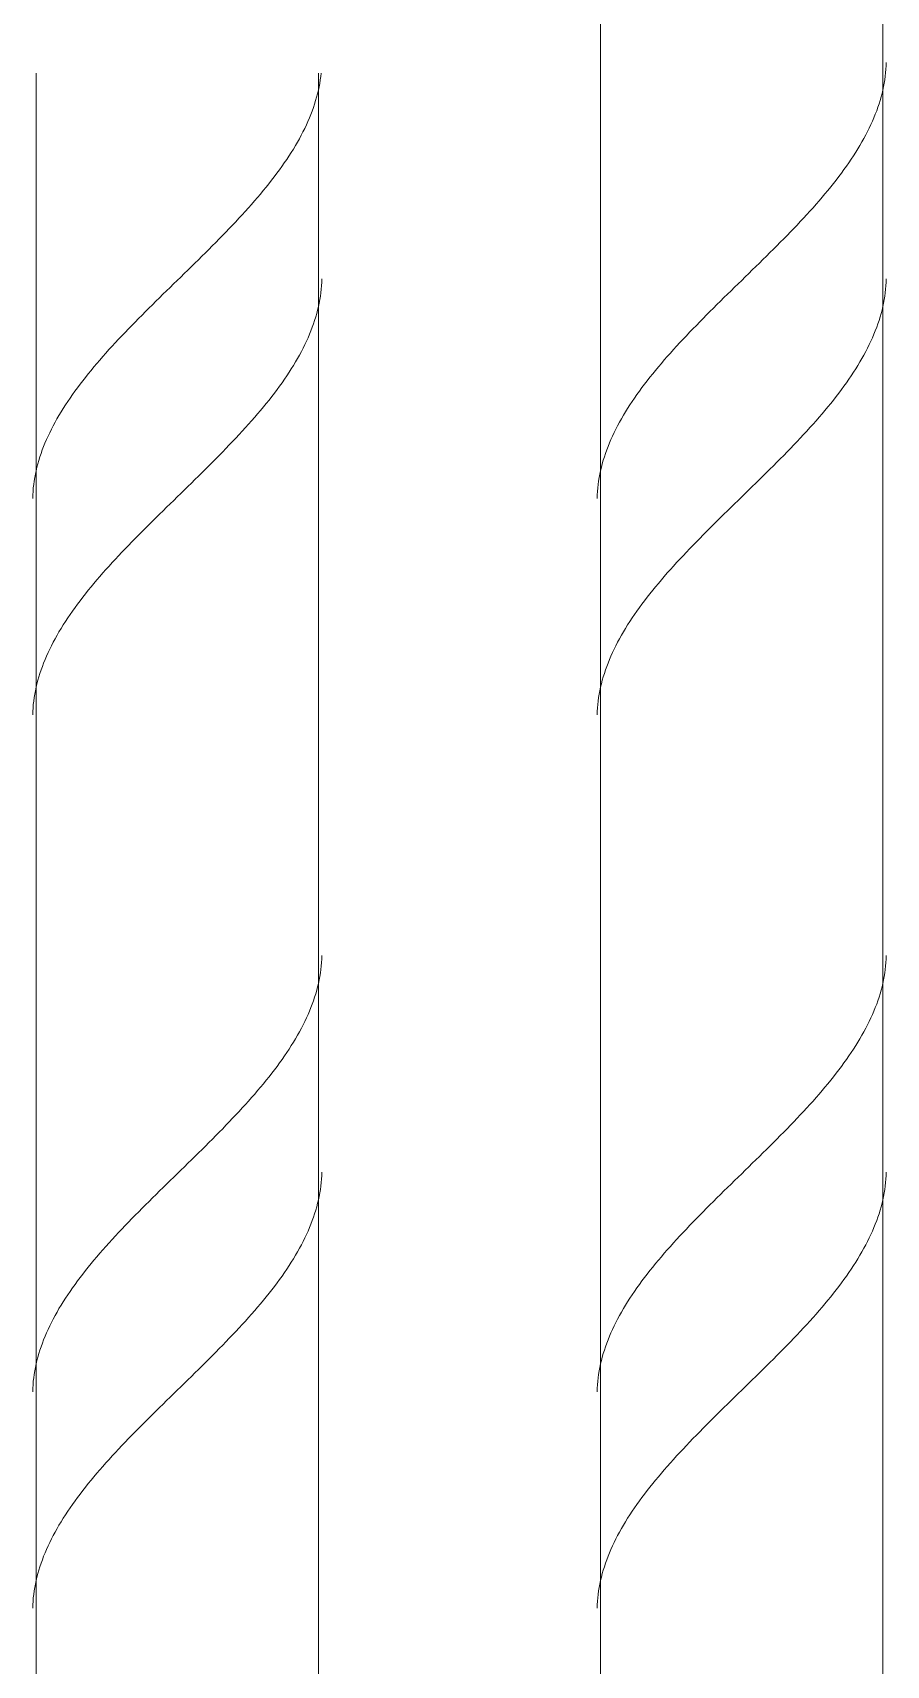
# Model space of a CAD drawing. Header units: inches. Extents: x -15746 to 650, y -81 to 12338.
# Drawn here: x -15746.417 to -15744.905, y -36.242 to -33.347 of the extents above; entities that cross this region are included whole.
import ezdxf

# ---------------------------------------------------------------- set-up
doc = ezdxf.new("R2010")
doc.units = ezdxf.units.IN
doc.header["$MEASUREMENT"] = 0
doc.layers.add('A-WALL', color=113, linetype='Continuous', lineweight=13)
doc.layers.add('A-WALL-PATT', color=111, linetype='Continuous', lineweight=18)

# ---------------------------------------------------------------- blocks, each defined once
blk = doc.blocks.new('FP_238-DETAIL - AT CMU SHELF AT RAMP')
at = {"layer": 'A-WALL', "lineweight": 18}
for p, q in [((16980.8521, -30.9791), (16980.8521, -47.4189)), ((16981.3521, -47.4189), (16981.3521, -30.9791))]:
    blk.add_line(p, q, dxfattribs=at)
at = {"layer": 'A-WALL-PATT', "lineweight": 9}
for p, q in [((16981.3577, -33.4122), (16981.358, -33.4061)), ((16981.358, -33.4061), (16981.3583, -33.4)), ((16981.3546, -33.4368), (16981.3556, -33.4307)), ((16981.3556, -33.4307), (16981.3564, -33.4245)), ((16981.3564, -33.4245), (16981.3571, -33.4184)), ((16981.3571, -33.4184), (16981.3577, -33.4122)), ((16981.3473, -33.4675), (16981.3491, -33.4613)), ((16981.3491, -33.4613), (16981.3507, -33.4552)), ((16981.3507, -33.4552), (16981.3521, -33.4491)), ((16981.3521, -33.4491), (16981.3534, -33.4429)), ((16981.3534, -33.4429), (16981.3546, -33.4368)), ((16981.3364, -33.4981), (16981.3388, -33.492)), ((16981.3388, -33.492), (16981.3412, -33.4859)), ((16981.3412, -33.4859), (16981.3434, -33.4797)), ((16981.3434, -33.4797), (16981.3454, -33.4736)), ((16981.3454, -33.4736), (16981.3473, -33.4675)), ((16981.3219, -33.5288), (16981.3251, -33.5227)), ((16981.3251, -33.5227), (16981.3281, -33.5166)), ((16981.3281, -33.5166), (16981.331, -33.5104)), ((16981.331, -33.5104), (16981.3337, -33.5043)), ((16981.3337, -33.5043), (16981.3364, -33.4981)), ((16981.3079, -33.5534), (16981.3116, -33.5472)), ((16981.3116, -33.5472), (16981.3152, -33.5411)), ((16981.3152, -33.5411), (16981.3186, -33.535)), ((16981.3186, -33.535), (16981.3219, -33.5288)), ((16981.2877, -33.5841), (16981.292, -33.5779)), ((16981.292, -33.5779), (16981.2961, -33.5718)), ((16981.2961, -33.5718), (16981.3002, -33.5656)), ((16981.3002, -33.5656), (16981.3041, -33.5595)), ((16981.3041, -33.5595), (16981.3079, -33.5534)), ((16981.2647, -33.6147), (16981.2695, -33.6086)), ((16981.2695, -33.6086), (16981.2742, -33.6025)), ((16981.2742, -33.6025), (16981.2788, -33.5963)), ((16981.2788, -33.5963), (16981.2833, -33.5902)), ((16981.2833, -33.5902), (16981.2877, -33.5841)), ((16981.2445, -33.6393), (16981.2496, -33.6331)), ((16981.2496, -33.6331), (16981.2547, -33.627)), ((16981.2547, -33.627), (16981.2597, -33.6209)), ((16981.2597, -33.6209), (16981.2647, -33.6147)), ((16981.2173, -33.67), (16981.2229, -33.6638)), ((16981.2229, -33.6638), (16981.2284, -33.6577)), ((16981.2284, -33.6577), (16981.2338, -33.6515)), ((16981.2338, -33.6515), (16981.2392, -33.6454)), ((16981.2392, -33.6454), (16981.2445, -33.6393)), ((16981.1884, -33.7006), (16981.1943, -33.6945)), ((16981.1943, -33.6945), (16981.2001, -33.6884)), ((16981.2001, -33.6884), (16981.2059, -33.6822)), ((16981.2059, -33.6822), (16981.2116, -33.6761)), ((16981.2116, -33.6761), (16981.2173, -33.67)), ((16981.1582, -33.7313), (16981.1643, -33.7252)), ((16981.1643, -33.7252), (16981.1704, -33.719)), ((16981.1704, -33.719), (16981.1765, -33.7129)), ((16981.1765, -33.7129), (16981.1825, -33.7068)), ((16981.1825, -33.7068), (16981.1884, -33.7006)), ((16981.1334, -33.7559), (16981.1397, -33.7497)), ((16981.1397, -33.7497), (16981.1459, -33.7436)), ((16981.1459, -33.7436), (16981.1521, -33.7374)), ((16981.1521, -33.7374), (16981.1582, -33.7313)), ((16981.1021, -33.7865), (16981.1084, -33.7804)), ((16981.1084, -33.7804), (16981.1146, -33.7743)), ((16981.1146, -33.7743), (16981.1209, -33.7681)), ((16981.1209, -33.7681), (16981.1272, -33.762)), ((16981.1272, -33.762), (16981.1334, -33.7559)), ((16981.0707, -33.8172), (16981.077, -33.8111)), ((16981.077, -33.8111), (16981.0832, -33.8049)), ((16981.0832, -33.8049), (16981.0895, -33.7988)), ((16981.0895, -33.7988), (16981.0958, -33.7927)), ((16981.0958, -33.7927), (16981.1021, -33.7865)), ((16981.3556, -33.8146), (16981.3564, -33.8084)), ((16981.3564, -33.8084), (16981.3571, -33.8023)), ((16981.3571, -33.8023), (16981.3577, -33.7962)), ((16981.3577, -33.7962), (16981.358, -33.79)), ((16981.358, -33.79), (16981.3583, -33.7839)), ((16981.0459, -33.8418), (16981.0521, -33.8356)), ((16981.0521, -33.8356), (16981.0583, -33.8295)), ((16981.0583, -33.8295), (16981.0645, -33.8234)), ((16981.0645, -33.8234), (16981.0707, -33.8172)), ((16981.3491, -33.8453), (16981.3507, -33.8391)), ((16981.3507, -33.8391), (16981.3521, -33.833)), ((16981.3521, -33.833), (16981.3534, -33.8268)), ((16981.3534, -33.8268), (16981.3546, -33.8207)), ((16981.3546, -33.8207), (16981.3556, -33.8146)), ((16981.0157, -33.8724), (16981.0217, -33.8663)), ((16981.0217, -33.8663), (16981.0277, -33.8602)), ((16981.0277, -33.8602), (16981.0337, -33.854)), ((16981.0337, -33.854), (16981.0398, -33.8479)), ((16981.0398, -33.8479), (16981.0459, -33.8418)), ((16981.3388, -33.8759), (16981.3412, -33.8698)), ((16981.3412, -33.8698), (16981.3434, -33.8637)), ((16981.3434, -33.8637), (16981.3454, -33.8575)), ((16981.3454, -33.8575), (16981.3473, -33.8514)), ((16981.3473, -33.8514), (16981.3491, -33.8453)), ((16980.9868, -33.9031), (16980.9925, -33.897)), ((16980.9925, -33.897), (16980.9982, -33.8908)), ((16980.9982, -33.8908), (16981.004, -33.8847)), ((16981.004, -33.8847), (16981.0098, -33.8786)), ((16981.0098, -33.8786), (16981.0157, -33.8724)), ((16981.3281, -33.9005), (16981.331, -33.8943)), ((16981.331, -33.8943), (16981.3337, -33.8882)), ((16981.3337, -33.8882), (16981.3364, -33.8821)), ((16981.3364, -33.8821), (16981.3388, -33.8759)), ((16980.9597, -33.9338), (16980.965, -33.9277)), ((16980.965, -33.9277), (16980.9703, -33.9215)), ((16980.9703, -33.9215), (16980.9757, -33.9154)), ((16980.9757, -33.9154), (16980.9813, -33.9093)), ((16980.9813, -33.9093), (16980.9868, -33.9031)), ((16981.3116, -33.9312), (16981.3152, -33.925)), ((16981.3152, -33.925), (16981.3186, -33.9189)), ((16981.3186, -33.9189), (16981.3219, -33.9127)), ((16981.3219, -33.9127), (16981.3251, -33.9066)), ((16981.3251, -33.9066), (16981.3281, -33.9005)), ((16980.9395, -33.9583), (16980.9444, -33.9522)), ((16980.9444, -33.9522), (16980.9494, -33.9461)), ((16980.9494, -33.9461), (16980.9545, -33.9399)), ((16980.9545, -33.9399), (16980.9597, -33.9338)), ((16981.292, -33.9618), (16981.2961, -33.9557)), ((16981.2961, -33.9557), (16981.3002, -33.9496)), ((16981.3002, -33.9496), (16981.3041, -33.9434)), ((16981.3041, -33.9434), (16981.3079, -33.9373)), ((16981.3079, -33.9373), (16981.3116, -33.9312)), ((16980.9165, -33.989), (16980.9209, -33.9829)), ((16980.9209, -33.9829), (16980.9254, -33.9768)), ((16980.9254, -33.9768), (16980.93, -33.9706)), ((16980.93, -33.9706), (16980.9347, -33.9645)), ((16980.9347, -33.9645), (16980.9395, -33.9583)), ((16981.2742, -33.9864), (16981.2788, -33.9802)), ((16981.2788, -33.9802), (16981.2833, -33.9741)), ((16981.2833, -33.9741), (16981.2877, -33.968)), ((16981.2877, -33.968), (16981.292, -33.9618)), ((16980.8962, -34.0197), (16980.9, -34.0136)), ((16980.9, -34.0136), (16980.904, -34.0074)), ((16980.904, -34.0074), (16980.908, -34.0013)), ((16980.908, -34.0013), (16980.9122, -33.9952)), ((16980.9122, -33.9952), (16980.9165, -33.989)), ((16981.2496, -34.0171), (16981.2547, -34.0109)), ((16981.2547, -34.0109), (16981.2597, -34.0048)), ((16981.2597, -34.0048), (16981.2647, -33.9987)), ((16981.2647, -33.9987), (16981.2695, -33.9925)), ((16981.2695, -33.9925), (16981.2742, -33.9864)), ((16980.8823, -34.0442), (16980.8856, -34.0381)), ((16980.8856, -34.0381), (16980.889, -34.032)), ((16980.889, -34.032), (16980.8925, -34.0258)), ((16980.8925, -34.0258), (16980.8962, -34.0197)), ((16981.2229, -34.0477), (16981.2284, -34.0416)), ((16981.2284, -34.0416), (16981.2338, -34.0355)), ((16981.2338, -34.0355), (16981.2392, -34.0293)), ((16981.2392, -34.0293), (16981.2445, -34.0232)), ((16981.2445, -34.0232), (16981.2496, -34.0171)), ((16980.8678, -34.0749), (16980.8704, -34.0688)), ((16980.8704, -34.0688), (16980.8732, -34.0627)), ((16980.8732, -34.0627), (16980.8761, -34.0565)), ((16980.8761, -34.0565), (16980.8791, -34.0504)), ((16980.8791, -34.0504), (16980.8823, -34.0442)), ((16981.1943, -34.0784), (16981.2001, -34.0723)), ((16981.2001, -34.0723), (16981.2059, -34.0661)), ((16981.2059, -34.0661), (16981.2116, -34.06)), ((16981.2116, -34.06), (16981.2173, -34.0539)), ((16981.2173, -34.0539), (16981.2229, -34.0477)), ((16980.8568, -34.1056), (16980.8587, -34.0995)), ((16980.8587, -34.0995), (16980.8608, -34.0933)), ((16980.8608, -34.0933), (16980.863, -34.0872)), ((16980.863, -34.0872), (16980.8653, -34.0811)), ((16980.8653, -34.0811), (16980.8678, -34.0749)), ((16981.1704, -34.103), (16981.1765, -34.0968)), ((16981.1765, -34.0968), (16981.1825, -34.0907)), ((16981.1825, -34.0907), (16981.1884, -34.0846)), ((16981.1884, -34.0846), (16981.1943, -34.0784)), ((16980.8496, -34.1363), (16980.8507, -34.1301)), ((16980.8507, -34.1301), (16980.852, -34.124)), ((16980.852, -34.124), (16980.8535, -34.1179)), ((16980.8535, -34.1179), (16980.8551, -34.1117)), ((16980.8551, -34.1117), (16980.8568, -34.1056)), ((16981.1397, -34.1336), (16981.1459, -34.1275)), ((16981.1459, -34.1275), (16981.1521, -34.1214)), ((16981.1521, -34.1214), (16981.1582, -34.1152)), ((16981.1582, -34.1152), (16981.1643, -34.1091)), ((16981.1643, -34.1091), (16981.1704, -34.103)), ((16980.8465, -34.1608), (16980.847, -34.1547)), ((16980.847, -34.1547), (16980.8477, -34.1486)), ((16980.8477, -34.1486), (16980.8486, -34.1424)), ((16980.8486, -34.1424), (16980.8496, -34.1363)), ((16981.1084, -34.1643), (16981.1146, -34.1582)), ((16981.1146, -34.1582), (16981.1209, -34.152)), ((16981.1209, -34.152), (16981.1272, -34.1459)), ((16981.1272, -34.1459), (16981.1334, -34.1398)), ((16981.1334, -34.1398), (16981.1397, -34.1336)), ((16980.8459, -34.1731), (16980.8461, -34.167)), ((16980.8461, -34.167), (16980.8465, -34.1608)), ((16981.0832, -34.1889), (16981.0895, -34.1827)), ((16981.0895, -34.1827), (16981.0958, -34.1766)), ((16981.0958, -34.1766), (16981.1021, -34.1705)), ((16981.1021, -34.1705), (16981.1084, -34.1643)), ((16981.0521, -34.2195), (16981.0583, -34.2134)), ((16981.0583, -34.2134), (16981.0645, -34.2073)), ((16981.0645, -34.2073), (16981.0707, -34.2011)), ((16981.0707, -34.2011), (16981.077, -34.195)), ((16981.077, -34.195), (16981.0832, -34.1889)), ((16981.0217, -34.2502), (16981.0277, -34.2441)), ((16981.0277, -34.2441), (16981.0337, -34.238)), ((16981.0337, -34.238), (16981.0398, -34.2318)), ((16981.0398, -34.2318), (16981.0459, -34.2257)), ((16981.0459, -34.2257), (16981.0521, -34.2195)), ((16980.9925, -34.2809), (16980.9982, -34.2748)), ((16980.9982, -34.2748), (16981.004, -34.2686)), ((16981.004, -34.2686), (16981.0098, -34.2625)), ((16981.0098, -34.2625), (16981.0157, -34.2564)), ((16981.0157, -34.2564), (16981.0217, -34.2502)), ((16980.9703, -34.3054), (16980.9757, -34.2993)), ((16980.9757, -34.2993), (16980.9813, -34.2932)), ((16980.9813, -34.2932), (16980.9868, -34.287)), ((16980.9868, -34.287), (16980.9925, -34.2809)), ((16980.9444, -34.3361), (16980.9494, -34.33)), ((16980.9494, -34.33), (16980.9545, -34.3239)), ((16980.9545, -34.3239), (16980.9597, -34.3177)), ((16980.9597, -34.3177), (16980.965, -34.3116)), ((16980.965, -34.3116), (16980.9703, -34.3054)), ((16980.9209, -34.3668), (16980.9254, -34.3607)), ((16980.9254, -34.3607), (16980.93, -34.3545)), ((16980.93, -34.3545), (16980.9347, -34.3484)), ((16980.9347, -34.3484), (16980.9395, -34.3423)), ((16980.9395, -34.3423), (16980.9444, -34.3361)), ((16980.904, -34.3913), (16980.908, -34.3852)), ((16980.908, -34.3852), (16980.9122, -34.3791)), ((16980.9122, -34.3791), (16980.9165, -34.3729)), ((16980.9165, -34.3729), (16980.9209, -34.3668)), ((16980.8856, -34.422), (16980.889, -34.4159)), ((16980.889, -34.4159), (16980.8925, -34.4098)), ((16980.8925, -34.4098), (16980.8962, -34.4036)), ((16980.8962, -34.4036), (16980.9, -34.3975)), ((16980.9, -34.3975), (16980.904, -34.3913)), ((16980.8704, -34.4527), (16980.8732, -34.4466)), ((16980.8732, -34.4466), (16980.8761, -34.4404)), ((16980.8761, -34.4404), (16980.8791, -34.4343)), ((16980.8791, -34.4343), (16980.8823, -34.4282)), ((16980.8823, -34.4282), (16980.8856, -34.422)), ((16980.8587, -34.4834), (16980.8608, -34.4773)), ((16980.8608, -34.4773), (16980.863, -34.4711)), ((16980.863, -34.4711), (16980.8653, -34.465)), ((16980.8653, -34.465), (16980.8678, -34.4588)), ((16980.8678, -34.4588), (16980.8704, -34.4527)), ((16980.852, -34.5079), (16980.8535, -34.5018)), ((16980.8535, -34.5018), (16980.8551, -34.4957)), ((16980.8551, -34.4957), (16980.8568, -34.4895)), ((16980.8568, -34.4895), (16980.8587, -34.4834)), ((16980.847, -34.5386), (16980.8477, -34.5325)), ((16980.8477, -34.5325), (16980.8486, -34.5263)), ((16980.8486, -34.5263), (16980.8496, -34.5202)), ((16980.8496, -34.5202), (16980.8507, -34.5141)), ((16980.8507, -34.5141), (16980.852, -34.5079)), ((16980.8459, -34.557), (16980.8461, -34.5509)), ((16980.8461, -34.5509), (16980.8465, -34.5447)), ((16980.8465, -34.5447), (16980.847, -34.5386)), ((16981.3571, -35.0023), (16981.3577, -34.9962)), ((16981.3577, -34.9962), (16981.358, -34.99)), ((16981.358, -34.99), (16981.3583, -34.9839)), ((16981.3521, -35.033), (16981.3534, -35.0268)), ((16981.3534, -35.0268), (16981.3546, -35.0207)), ((16981.3546, -35.0207), (16981.3556, -35.0146)), ((16981.3556, -35.0146), (16981.3564, -35.0084)), ((16981.3564, -35.0084), (16981.3571, -35.0023)), ((16981.3454, -35.0575), (16981.3473, -35.0514)), ((16981.3473, -35.0514), (16981.3491, -35.0453)), ((16981.3491, -35.0453), (16981.3507, -35.0391)), ((16981.3507, -35.0391), (16981.3521, -35.033)), ((16981.3337, -35.0882), (16981.3364, -35.0821)), ((16981.3364, -35.0821), (16981.3388, -35.0759)), ((16981.3388, -35.0759), (16981.3412, -35.0698)), ((16981.3412, -35.0698), (16981.3434, -35.0637)), ((16981.3434, -35.0637), (16981.3454, -35.0575)), ((16981.3186, -35.1189), (16981.3219, -35.1127)), ((16981.3219, -35.1127), (16981.3251, -35.1066)), ((16981.3251, -35.1066), (16981.3281, -35.1005)), ((16981.3281, -35.1005), (16981.331, -35.0943)), ((16981.331, -35.0943), (16981.3337, -35.0882)), ((16981.3002, -35.1496), (16981.3041, -35.1434)), ((16981.3041, -35.1434), (16981.3079, -35.1373)), ((16981.3079, -35.1373), (16981.3116, -35.1312)), ((16981.3116, -35.1312), (16981.3152, -35.125)), ((16981.3152, -35.125), (16981.3186, -35.1189)), ((16981.2833, -35.1741), (16981.2877, -35.168)), ((16981.2877, -35.168), (16981.292, -35.1618)), ((16981.292, -35.1618), (16981.2961, -35.1557)), ((16981.2961, -35.1557), (16981.3002, -35.1496)), ((16981.2597, -35.2048), (16981.2647, -35.1987)), ((16981.2647, -35.1987), (16981.2695, -35.1925)), ((16981.2695, -35.1925), (16981.2742, -35.1864)), ((16981.2742, -35.1864), (16981.2788, -35.1802)), ((16981.2788, -35.1802), (16981.2833, -35.1741)), ((16981.2338, -35.2355), (16981.2392, -35.2293)), ((16981.2392, -35.2293), (16981.2445, -35.2232)), ((16981.2445, -35.2232), (16981.2496, -35.2171)), ((16981.2496, -35.2171), (16981.2547, -35.2109)), ((16981.2547, -35.2109), (16981.2597, -35.2048)), ((16981.2116, -35.26), (16981.2173, -35.2539)), ((16981.2173, -35.2539), (16981.2229, -35.2477)), ((16981.2229, -35.2477), (16981.2284, -35.2416)), ((16981.2284, -35.2416), (16981.2338, -35.2355)), ((16981.1825, -35.2907), (16981.1884, -35.2846)), ((16981.1884, -35.2846), (16981.1943, -35.2784)), ((16981.1943, -35.2784), (16981.2001, -35.2723)), ((16981.2001, -35.2723), (16981.2059, -35.2661)), ((16981.2059, -35.2661), (16981.2116, -35.26)), ((16981.1521, -35.3214), (16981.1582, -35.3152)), ((16981.1582, -35.3152), (16981.1643, -35.3091)), ((16981.1643, -35.3091), (16981.1704, -35.303)), ((16981.1704, -35.303), (16981.1765, -35.2968)), ((16981.1765, -35.2968), (16981.1825, -35.2907)), ((16981.1209, -35.352), (16981.1272, -35.3459)), ((16981.1272, -35.3459), (16981.1334, -35.3398)), ((16981.1334, -35.3398), (16981.1397, -35.3336)), ((16981.1397, -35.3336), (16981.1459, -35.3275)), ((16981.1459, -35.3275), (16981.1521, -35.3214)), ((16981.0958, -35.3766), (16981.1021, -35.3705)), ((16981.1021, -35.3705), (16981.1084, -35.3643)), ((16981.1084, -35.3643), (16981.1146, -35.3582)), ((16981.1146, -35.3582), (16981.1209, -35.352)), ((16981.3577, -35.3801), (16981.358, -35.3739)), ((16981.358, -35.3739), (16981.3583, -35.3678)), ((16981.0645, -35.4073), (16981.0707, -35.4011)), ((16981.0707, -35.4011), (16981.077, -35.395)), ((16981.077, -35.395), (16981.0832, -35.3889)), ((16981.0832, -35.3889), (16981.0895, -35.3827)), ((16981.0895, -35.3827), (16981.0958, -35.3766)), ((16981.3546, -35.4046), (16981.3556, -35.3985)), ((16981.3556, -35.3985), (16981.3564, -35.3924)), ((16981.3564, -35.3924), (16981.3571, -35.3862)), ((16981.3571, -35.3862), (16981.3577, -35.3801)), ((16981.0337, -35.438), (16981.0398, -35.4318)), ((16981.0398, -35.4318), (16981.0459, -35.4257)), ((16981.0459, -35.4257), (16981.0521, -35.4195)), ((16981.0521, -35.4195), (16981.0583, -35.4134)), ((16981.0583, -35.4134), (16981.0645, -35.4073)), ((16981.3473, -35.4353), (16981.3491, -35.4292)), ((16981.3491, -35.4292), (16981.3507, -35.423)), ((16981.3507, -35.423), (16981.3521, -35.4169)), ((16981.3521, -35.4169), (16981.3534, -35.4108)), ((16981.3534, -35.4108), (16981.3546, -35.4046)), ((16981.0098, -35.4625), (16981.0157, -35.4564)), ((16981.0157, -35.4564), (16981.0217, -35.4502)), ((16981.0217, -35.4502), (16981.0277, -35.4441)), ((16981.0277, -35.4441), (16981.0337, -35.438)), ((16981.3364, -35.466), (16981.3388, -35.4599)), ((16981.3388, -35.4599), (16981.3412, -35.4537)), ((16981.3412, -35.4537), (16981.3434, -35.4476)), ((16981.3434, -35.4476), (16981.3454, -35.4414)), ((16981.3454, -35.4414), (16981.3473, -35.4353)), ((16980.9813, -35.4932), (16980.9868, -35.487)), ((16980.9868, -35.487), (16980.9925, -35.4809)), ((16980.9925, -35.4809), (16980.9982, -35.4748)), ((16980.9982, -35.4748), (16981.004, -35.4686)), ((16981.004, -35.4686), (16981.0098, -35.4625)), ((16981.3219, -35.4967), (16981.3251, -35.4905)), ((16981.3251, -35.4905), (16981.3281, -35.4844)), ((16981.3281, -35.4844), (16981.331, -35.4783)), ((16981.331, -35.4783), (16981.3337, -35.4721)), ((16981.3337, -35.4721), (16981.3364, -35.466)), ((16980.9545, -35.5239), (16980.9597, -35.5177)), ((16980.9597, -35.5177), (16980.965, -35.5116)), ((16980.965, -35.5116), (16980.9703, -35.5054)), ((16980.9703, -35.5054), (16980.9757, -35.4993)), ((16980.9757, -35.4993), (16980.9813, -35.4932)), ((16981.3079, -35.5212), (16981.3116, -35.5151)), ((16981.3116, -35.5151), (16981.3152, -35.5089)), ((16981.3152, -35.5089), (16981.3186, -35.5028)), ((16981.3186, -35.5028), (16981.3219, -35.4967)), ((16980.93, -35.5545), (16980.9347, -35.5484)), ((16980.9347, -35.5484), (16980.9395, -35.5423)), ((16980.9395, -35.5423), (16980.9444, -35.5361)), ((16980.9444, -35.5361), (16980.9494, -35.53)), ((16980.9494, -35.53), (16980.9545, -35.5239)), ((16981.2877, -35.5519), (16981.292, -35.5458)), ((16981.292, -35.5458), (16981.2961, -35.5396)), ((16981.2961, -35.5396), (16981.3002, -35.5335)), ((16981.3002, -35.5335), (16981.3041, -35.5273)), ((16981.3041, -35.5273), (16981.3079, -35.5212)), ((16980.9122, -35.5791), (16980.9165, -35.5729)), ((16980.9165, -35.5729), (16980.9209, -35.5668)), ((16980.9209, -35.5668), (16980.9254, -35.5607)), ((16980.9254, -35.5607), (16980.93, -35.5545)), ((16981.2647, -35.5826), (16981.2695, -35.5764)), ((16981.2695, -35.5764), (16981.2742, -35.5703)), ((16981.2742, -35.5703), (16981.2788, -35.5642)), ((16981.2788, -35.5642), (16981.2833, -35.558)), ((16981.2833, -35.558), (16981.2877, -35.5519)), ((16980.8925, -35.6098), (16980.8962, -35.6036)), ((16980.8962, -35.6036), (16980.9, -35.5975)), ((16980.9, -35.5975), (16980.904, -35.5913)), ((16980.904, -35.5913), (16980.908, -35.5852)), ((16980.908, -35.5852), (16980.9122, -35.5791)), ((16981.2445, -35.6071), (16981.2496, -35.601)), ((16981.2496, -35.601), (16981.2547, -35.5948)), ((16981.2547, -35.5948), (16981.2597, -35.5887)), ((16981.2597, -35.5887), (16981.2647, -35.5826)), ((16980.8761, -35.6404), (16980.8791, -35.6343)), ((16980.8791, -35.6343), (16980.8823, -35.6282)), ((16980.8823, -35.6282), (16980.8856, -35.622)), ((16980.8856, -35.622), (16980.889, -35.6159)), ((16980.889, -35.6159), (16980.8925, -35.6098)), ((16981.2173, -35.6378), (16981.2229, -35.6317)), ((16981.2229, -35.6317), (16981.2284, -35.6255)), ((16981.2284, -35.6255), (16981.2338, -35.6194)), ((16981.2338, -35.6194), (16981.2392, -35.6132)), ((16981.2392, -35.6132), (16981.2445, -35.6071)), ((16980.8653, -35.665), (16980.8678, -35.6588)), ((16980.8678, -35.6588), (16980.8704, -35.6527)), ((16980.8704, -35.6527), (16980.8732, -35.6466)), ((16980.8732, -35.6466), (16980.8761, -35.6404)), ((16981.1884, -35.6685), (16981.1943, -35.6623)), ((16981.1943, -35.6623), (16981.2001, -35.6562)), ((16981.2001, -35.6562), (16981.2059, -35.6501)), ((16981.2059, -35.6501), (16981.2116, -35.6439)), ((16981.2116, -35.6439), (16981.2173, -35.6378)), ((16980.8551, -35.6957), (16980.8568, -35.6895)), ((16980.8568, -35.6895), (16980.8587, -35.6834)), ((16980.8587, -35.6834), (16980.8608, -35.6773)), ((16980.8608, -35.6773), (16980.863, -35.6711)), ((16980.863, -35.6711), (16980.8653, -35.665)), ((16981.1582, -35.6992), (16981.1643, -35.693)), ((16981.1643, -35.693), (16981.1704, -35.6869)), ((16981.1704, -35.6869), (16981.1765, -35.6807)), ((16981.1765, -35.6807), (16981.1825, -35.6746)), ((16981.1825, -35.6746), (16981.1884, -35.6685)), ((16980.8486, -35.7263), (16980.8496, -35.7202)), ((16980.8496, -35.7202), (16980.8507, -35.7141)), ((16980.8507, -35.7141), (16980.852, -35.7079)), ((16980.852, -35.7079), (16980.8535, -35.7018)), ((16980.8535, -35.7018), (16980.8551, -35.6957)), ((16981.1334, -35.7237), (16981.1397, -35.7176)), ((16981.1397, -35.7176), (16981.1459, -35.7114)), ((16981.1459, -35.7114), (16981.1521, -35.7053)), ((16981.1521, -35.7053), (16981.1582, -35.6992)), ((16980.8459, -35.757), (16980.8461, -35.7509)), ((16980.8461, -35.7509), (16980.8465, -35.7447)), ((16980.8465, -35.7447), (16980.847, -35.7386)), ((16980.847, -35.7386), (16980.8477, -35.7325)), ((16980.8477, -35.7325), (16980.8486, -35.7263)), ((16981.1021, -35.7544), (16981.1084, -35.7482)), ((16981.1084, -35.7482), (16981.1146, -35.7421)), ((16981.1146, -35.7421), (16981.1209, -35.736)), ((16981.1209, -35.736), (16981.1272, -35.7298)), ((16981.1272, -35.7298), (16981.1334, -35.7237)), ((16981.0707, -35.7851), (16981.077, -35.7789)), ((16981.077, -35.7789), (16981.0832, -35.7728)), ((16981.0832, -35.7728), (16981.0895, -35.7666)), ((16981.0895, -35.7666), (16981.0958, -35.7605)), ((16981.0958, -35.7605), (16981.1021, -35.7544)), ((16981.0398, -35.8157), (16981.0459, -35.8096)), ((16981.0459, -35.8096), (16981.0521, -35.8035)), ((16981.0521, -35.8035), (16981.0583, -35.7973)), ((16981.0583, -35.7973), (16981.0645, -35.7912)), ((16981.0645, -35.7912), (16981.0707, -35.7851)), ((16981.0157, -35.8403), (16981.0217, -35.8341)), ((16981.0217, -35.8341), (16981.0277, -35.828)), ((16981.0277, -35.828), (16981.0337, -35.8219)), ((16981.0337, -35.8219), (16981.0398, -35.8157)), ((16980.9868, -35.871), (16980.9925, -35.8648)), ((16980.9925, -35.8648), (16980.9982, -35.8587)), ((16980.9982, -35.8587), (16981.004, -35.8526)), ((16981.004, -35.8526), (16981.0098, -35.8464)), ((16981.0098, -35.8464), (16981.0157, -35.8403)), ((16980.9597, -35.9016), (16980.965, -35.8955)), ((16980.965, -35.8955), (16980.9703, -35.8894)), ((16980.9703, -35.8894), (16980.9757, -35.8832)), ((16980.9757, -35.8832), (16980.9813, -35.8771)), ((16980.9813, -35.8771), (16980.9868, -35.871)), ((16980.9395, -35.9262), (16980.9444, -35.92)), ((16980.9444, -35.92), (16980.9494, -35.9139)), ((16980.9494, -35.9139), (16980.9545, -35.9078)), ((16980.9545, -35.9078), (16980.9597, -35.9016)), ((16980.9165, -35.9569), (16980.9209, -35.9507)), ((16980.9209, -35.9507), (16980.9254, -35.9446)), ((16980.9254, -35.9446), (16980.93, -35.9385)), ((16980.93, -35.9385), (16980.9347, -35.9323)), ((16980.9347, -35.9323), (16980.9395, -35.9262)), ((16980.8962, -35.9875), (16980.9, -35.9814)), ((16980.9, -35.9814), (16980.904, -35.9753)), ((16980.904, -35.9753), (16980.908, -35.9691)), ((16980.908, -35.9691), (16980.9122, -35.963)), ((16980.9122, -35.963), (16980.9165, -35.9569)), ((16980.8791, -36.0182), (16980.8823, -36.0121)), ((16980.8823, -36.0121), (16980.8856, -36.0059)), ((16980.8856, -36.0059), (16980.889, -35.9998)), ((16980.889, -35.9998), (16980.8925, -35.9937)), ((16980.8925, -35.9937), (16980.8962, -35.9875)), ((16980.8678, -36.0428), (16980.8704, -36.0366)), ((16980.8704, -36.0366), (16980.8732, -36.0305)), ((16980.8732, -36.0305), (16980.8761, -36.0244)), ((16980.8761, -36.0244), (16980.8791, -36.0182)), ((16980.8568, -36.0734), (16980.8587, -36.0673)), ((16980.8587, -36.0673), (16980.8608, -36.0612)), ((16980.8608, -36.0612), (16980.863, -36.055)), ((16980.863, -36.055), (16980.8653, -36.0489)), ((16980.8653, -36.0489), (16980.8678, -36.0428)), ((16980.8496, -36.1041), (16980.8507, -36.098)), ((16980.8507, -36.098), (16980.852, -36.0919)), ((16980.852, -36.0919), (16980.8535, -36.0857)), ((16980.8535, -36.0857), (16980.8551, -36.0796)), ((16980.8551, -36.0796), (16980.8568, -36.0734)), ((16980.8465, -36.1287), (16980.847, -36.1225)), ((16980.847, -36.1225), (16980.8477, -36.1164)), ((16980.8477, -36.1164), (16980.8486, -36.1103)), ((16980.8486, -36.1103), (16980.8496, -36.1041)), ((16980.8459, -36.1409), (16980.8461, -36.1348)), ((16980.8461, -36.1348), (16980.8465, -36.1287))]:
    blk.add_line(p, q, dxfattribs=at)
blk = doc.blocks.new('Dowel4 - Dowel-1882244-DETAIL - AT CMU SHELF AT RAMP')
at = {"layer": 'A-WALL', "lineweight": 18}
blk.add_blockref('FP_238-DETAIL - AT CMU SHELF AT RAMP', (-16363.1316, 0), dxfattribs=at)
blk = doc.blocks.new('FP_241-DETAIL - AT CMU SHELF AT RAMP')
at = {"layer": 'A-WALL', "lineweight": 18}
for p, q in [((16979.8521, -33.4189), (16979.8521, -73.4189)), ((16980.3521, -73.4189), (16980.3521, -33.4189))]:
    blk.add_line(p, q, dxfattribs=at)
at = {"layer": 'A-WALL-PATT', "lineweight": 9}
for p, q in [((16980.3545, -33.4373), (16980.3555, -33.4312)), ((16980.3555, -33.4312), (16980.3564, -33.425)), ((16980.3564, -33.425), (16980.3571, -33.4189)), ((16980.3472, -33.4679), (16980.3489, -33.4618)), ((16980.3489, -33.4618), (16980.3505, -33.4557)), ((16980.3505, -33.4557), (16980.352, -33.4495)), ((16980.352, -33.4495), (16980.3533, -33.4434)), ((16980.3533, -33.4434), (16980.3545, -33.4373)), ((16980.3362, -33.4986), (16980.3387, -33.4925)), ((16980.3387, -33.4925), (16980.341, -33.4863)), ((16980.341, -33.4863), (16980.3432, -33.4802)), ((16980.3432, -33.4802), (16980.3453, -33.4741)), ((16980.3453, -33.4741), (16980.3472, -33.4679)), ((16980.3248, -33.5231), (16980.3279, -33.517)), ((16980.3279, -33.517), (16980.3308, -33.5109)), ((16980.3308, -33.5109), (16980.3335, -33.5047)), ((16980.3335, -33.5047), (16980.3362, -33.4986)), ((16980.3077, -33.5538), (16980.3114, -33.5477)), ((16980.3114, -33.5477), (16980.3149, -33.5415)), ((16980.3149, -33.5415), (16980.3184, -33.5354)), ((16980.3184, -33.5354), (16980.3217, -33.5293)), ((16980.3217, -33.5293), (16980.3248, -33.5231)), ((16980.2874, -33.5844), (16980.2917, -33.5783)), ((16980.2917, -33.5783), (16980.2959, -33.5722)), ((16980.2959, -33.5722), (16980.2999, -33.5661)), ((16980.2999, -33.5661), (16980.3038, -33.5599)), ((16980.3038, -33.5599), (16980.3077, -33.5538)), ((16980.2644, -33.6151), (16980.2692, -33.609)), ((16980.2692, -33.609), (16980.2739, -33.6028)), ((16980.2739, -33.6028), (16980.2785, -33.5967)), ((16980.2785, -33.5967), (16980.283, -33.5906)), ((16980.283, -33.5906), (16980.2874, -33.5844)), ((16980.2441, -33.6396), (16980.2493, -33.6335)), ((16980.2493, -33.6335), (16980.2544, -33.6274)), ((16980.2544, -33.6274), (16980.2594, -33.6212)), ((16980.2594, -33.6212), (16980.2644, -33.6151)), ((16980.217, -33.6703), (16980.2226, -33.6642)), ((16980.2226, -33.6642), (16980.2281, -33.658)), ((16980.2281, -33.658), (16980.2335, -33.6519)), ((16980.2335, -33.6519), (16980.2389, -33.6458)), ((16980.2389, -33.6458), (16980.2441, -33.6396)), ((16980.1881, -33.701), (16980.194, -33.6948)), ((16980.194, -33.6948), (16980.1998, -33.6887)), ((16980.1998, -33.6887), (16980.2056, -33.6826)), ((16980.2056, -33.6826), (16980.2113, -33.6764)), ((16980.2113, -33.6764), (16980.217, -33.6703)), ((16980.164, -33.7255), (16980.1701, -33.7193)), ((16980.1701, -33.7193), (16980.1762, -33.7132)), ((16980.1762, -33.7132), (16980.1822, -33.7071)), ((16980.1822, -33.7071), (16980.1881, -33.701)), ((16980.1332, -33.7561), (16980.1394, -33.75)), ((16980.1394, -33.75), (16980.1456, -33.7439)), ((16980.1456, -33.7439), (16980.1518, -33.7377)), ((16980.1518, -33.7377), (16980.1579, -33.7316)), ((16980.1579, -33.7316), (16980.164, -33.7255)), ((16980.1018, -33.7868), (16980.1081, -33.7807)), ((16980.1081, -33.7807), (16980.1144, -33.7745)), ((16980.1144, -33.7745), (16980.1206, -33.7684)), ((16980.1206, -33.7684), (16980.1269, -33.7623)), ((16980.1269, -33.7623), (16980.1332, -33.7561)), ((16980.0705, -33.8175), (16980.0767, -33.8113)), ((16980.0767, -33.8113), (16980.083, -33.8052)), ((16980.083, -33.8052), (16980.0892, -33.7991)), ((16980.0892, -33.7991), (16980.0955, -33.7929)), ((16980.0955, -33.7929), (16980.1018, -33.7868)), ((16980.3556, -33.8146), (16980.3564, -33.8084)), ((16980.3564, -33.8084), (16980.3571, -33.8023)), ((16980.3571, -33.8023), (16980.3577, -33.7962)), ((16980.3577, -33.7962), (16980.358, -33.79)), ((16980.358, -33.79), (16980.3583, -33.7839)), ((16980.0457, -33.842), (16980.0518, -33.8359)), ((16980.0518, -33.8359), (16980.058, -33.8297)), ((16980.058, -33.8297), (16980.0642, -33.8236)), ((16980.0642, -33.8236), (16980.0705, -33.8175)), ((16980.3491, -33.8453), (16980.3507, -33.8391)), ((16980.3507, -33.8391), (16980.3521, -33.833)), ((16980.3521, -33.833), (16980.3534, -33.8268)), ((16980.3534, -33.8268), (16980.3546, -33.8207)), ((16980.3546, -33.8207), (16980.3556, -33.8146)), ((16980.0155, -33.8726), (16980.0215, -33.8665)), ((16980.0215, -33.8665), (16980.0275, -33.8604)), ((16980.0275, -33.8604), (16980.0335, -33.8542)), ((16980.0335, -33.8542), (16980.0396, -33.8481)), ((16980.0396, -33.8481), (16980.0457, -33.842)), ((16980.3388, -33.8759), (16980.3412, -33.8698)), ((16980.3412, -33.8698), (16980.3434, -33.8637)), ((16980.3434, -33.8637), (16980.3454, -33.8575)), ((16980.3454, -33.8575), (16980.3473, -33.8514)), ((16980.3473, -33.8514), (16980.3491, -33.8453)), ((16979.9867, -33.9033), (16979.9923, -33.8972)), ((16979.9923, -33.8972), (16979.998, -33.891)), ((16979.998, -33.891), (16980.0038, -33.8849)), ((16980.0038, -33.8849), (16980.0096, -33.8788)), ((16980.0096, -33.8788), (16980.0155, -33.8726)), ((16980.3281, -33.9005), (16980.331, -33.8943)), ((16980.331, -33.8943), (16980.3337, -33.8882)), ((16980.3337, -33.8882), (16980.3364, -33.8821)), ((16980.3364, -33.8821), (16980.3388, -33.8759)), ((16979.9595, -33.934), (16979.9648, -33.9278)), ((16979.9648, -33.9278), (16979.9702, -33.9217)), ((16979.9702, -33.9217), (16979.9756, -33.9156)), ((16979.9756, -33.9156), (16979.9811, -33.9094)), ((16979.9811, -33.9094), (16979.9867, -33.9033)), ((16980.3116, -33.9312), (16980.3152, -33.925)), ((16980.3152, -33.925), (16980.3186, -33.9189)), ((16980.3186, -33.9189), (16980.3219, -33.9127)), ((16980.3219, -33.9127), (16980.3251, -33.9066)), ((16980.3251, -33.9066), (16980.3281, -33.9005)), ((16979.9394, -33.9585), (16979.9443, -33.9524)), ((16979.9443, -33.9524), (16979.9493, -33.9462)), ((16979.9493, -33.9462), (16979.9544, -33.9401)), ((16979.9544, -33.9401), (16979.9595, -33.934)), ((16980.292, -33.9618), (16980.2961, -33.9557)), ((16980.2961, -33.9557), (16980.3002, -33.9496)), ((16980.3002, -33.9496), (16980.3041, -33.9434)), ((16980.3041, -33.9434), (16980.3079, -33.9373)), ((16980.3079, -33.9373), (16980.3116, -33.9312)), ((16979.9164, -33.9891), (16979.9208, -33.983)), ((16979.9208, -33.983), (16979.9253, -33.9769)), ((16979.9253, -33.9769), (16979.9299, -33.9708)), ((16979.9299, -33.9708), (16979.9346, -33.9646)), ((16979.9346, -33.9646), (16979.9394, -33.9585)), ((16980.2742, -33.9864), (16980.2788, -33.9802)), ((16980.2788, -33.9802), (16980.2833, -33.9741)), ((16980.2833, -33.9741), (16980.2877, -33.968)), ((16980.2877, -33.968), (16980.292, -33.9618)), ((16979.8962, -34.0198), (16979.9, -34.0137)), ((16979.9, -34.0137), (16979.9039, -34.0075)), ((16979.9039, -34.0075), (16979.9079, -34.0014)), ((16979.9079, -34.0014), (16979.9121, -33.9953)), ((16979.9121, -33.9953), (16979.9164, -33.9891)), ((16980.2496, -34.0171), (16980.2547, -34.0109)), ((16980.2547, -34.0109), (16980.2597, -34.0048)), ((16980.2597, -34.0048), (16980.2647, -33.9987)), ((16980.2647, -33.9987), (16980.2695, -33.9925)), ((16980.2695, -33.9925), (16980.2742, -33.9864)), ((16979.8822, -34.0443), (16979.8855, -34.0382)), ((16979.8855, -34.0382), (16979.8889, -34.0321)), ((16979.8889, -34.0321), (16979.8925, -34.0259)), ((16979.8925, -34.0259), (16979.8962, -34.0198)), ((16980.2229, -34.0477), (16980.2284, -34.0416)), ((16980.2284, -34.0416), (16980.2338, -34.0355)), ((16980.2338, -34.0355), (16980.2392, -34.0293)), ((16980.2392, -34.0293), (16980.2445, -34.0232)), ((16980.2445, -34.0232), (16980.2496, -34.0171)), ((16979.8677, -34.075), (16979.8704, -34.0689)), ((16979.8704, -34.0689), (16979.8731, -34.0627)), ((16979.8731, -34.0627), (16979.876, -34.0566)), ((16979.876, -34.0566), (16979.879, -34.0505)), ((16979.879, -34.0505), (16979.8822, -34.0443)), ((16980.1943, -34.0784), (16980.2001, -34.0723)), ((16980.2001, -34.0723), (16980.2059, -34.0661)), ((16980.2059, -34.0661), (16980.2116, -34.06)), ((16980.2116, -34.06), (16980.2173, -34.0539)), ((16980.2173, -34.0539), (16980.2229, -34.0477)), ((16979.8568, -34.1057), (16979.8587, -34.0995)), ((16979.8587, -34.0995), (16979.8608, -34.0934)), ((16979.8608, -34.0934), (16979.8629, -34.0873)), ((16979.8629, -34.0873), (16979.8653, -34.0811)), ((16979.8653, -34.0811), (16979.8677, -34.075)), ((16980.1704, -34.103), (16980.1765, -34.0968)), ((16980.1765, -34.0968), (16980.1825, -34.0907)), ((16980.1825, -34.0907), (16980.1884, -34.0846)), ((16980.1884, -34.0846), (16980.1943, -34.0784)), ((16979.8496, -34.1363), (16979.8507, -34.1302)), ((16979.8507, -34.1302), (16979.852, -34.124)), ((16979.852, -34.124), (16979.8535, -34.1179)), ((16979.8535, -34.1179), (16979.8551, -34.1118)), ((16979.8551, -34.1118), (16979.8568, -34.1057)), ((16980.1397, -34.1336), (16980.1459, -34.1275)), ((16980.1459, -34.1275), (16980.1521, -34.1214)), ((16980.1521, -34.1214), (16980.1582, -34.1152)), ((16980.1582, -34.1152), (16980.1643, -34.1091)), ((16980.1643, -34.1091), (16980.1704, -34.103)), ((16979.8465, -34.1608), (16979.847, -34.1547)), ((16979.847, -34.1547), (16979.8477, -34.1486)), ((16979.8477, -34.1486), (16979.8486, -34.1424)), ((16979.8486, -34.1424), (16979.8496, -34.1363)), ((16980.1084, -34.1643), (16980.1146, -34.1582)), ((16980.1146, -34.1582), (16980.1209, -34.152)), ((16980.1209, -34.152), (16980.1272, -34.1459)), ((16980.1272, -34.1459), (16980.1334, -34.1398)), ((16980.1334, -34.1398), (16980.1397, -34.1336)), ((16979.8459, -34.1731), (16979.8461, -34.167)), ((16979.8461, -34.167), (16979.8465, -34.1608)), ((16980.0832, -34.1889), (16980.0895, -34.1827)), ((16980.0895, -34.1827), (16980.0958, -34.1766)), ((16980.0958, -34.1766), (16980.1021, -34.1705)), ((16980.1021, -34.1705), (16980.1084, -34.1643)), ((16980.0521, -34.2195), (16980.0583, -34.2134)), ((16980.0583, -34.2134), (16980.0645, -34.2073)), ((16980.0645, -34.2073), (16980.0707, -34.2011)), ((16980.0707, -34.2011), (16980.077, -34.195)), ((16980.077, -34.195), (16980.0832, -34.1889)), ((16980.0217, -34.2502), (16980.0277, -34.2441)), ((16980.0277, -34.2441), (16980.0337, -34.238)), ((16980.0337, -34.238), (16980.0398, -34.2318)), ((16980.0398, -34.2318), (16980.0459, -34.2257)), ((16980.0459, -34.2257), (16980.0521, -34.2195)), ((16979.9925, -34.2809), (16979.9982, -34.2748)), ((16979.9982, -34.2748), (16980.004, -34.2686)), ((16980.004, -34.2686), (16980.0098, -34.2625)), ((16980.0098, -34.2625), (16980.0157, -34.2564)), ((16980.0157, -34.2564), (16980.0217, -34.2502)), ((16979.9703, -34.3054), (16979.9757, -34.2993)), ((16979.9757, -34.2993), (16979.9813, -34.2932)), ((16979.9813, -34.2932), (16979.9868, -34.287)), ((16979.9868, -34.287), (16979.9925, -34.2809)), ((16979.9444, -34.3361), (16979.9494, -34.33)), ((16979.9494, -34.33), (16979.9545, -34.3239)), ((16979.9545, -34.3239), (16979.9597, -34.3177)), ((16979.9597, -34.3177), (16979.965, -34.3116)), ((16979.965, -34.3116), (16979.9703, -34.3054)), ((16979.9209, -34.3668), (16979.9254, -34.3607)), ((16979.9254, -34.3607), (16979.93, -34.3545)), ((16979.93, -34.3545), (16979.9347, -34.3484)), ((16979.9347, -34.3484), (16979.9395, -34.3423)), ((16979.9395, -34.3423), (16979.9444, -34.3361)), ((16979.904, -34.3913), (16979.908, -34.3852)), ((16979.908, -34.3852), (16979.9122, -34.3791)), ((16979.9122, -34.3791), (16979.9165, -34.3729)), ((16979.9165, -34.3729), (16979.9209, -34.3668)), ((16979.8856, -34.422), (16979.889, -34.4159)), ((16979.889, -34.4159), (16979.8925, -34.4098)), ((16979.8925, -34.4098), (16979.8962, -34.4036)), ((16979.8962, -34.4036), (16979.9, -34.3975)), ((16979.9, -34.3975), (16979.904, -34.3913)), ((16979.8704, -34.4527), (16979.8732, -34.4466)), ((16979.8732, -34.4466), (16979.8761, -34.4404)), ((16979.8761, -34.4404), (16979.8791, -34.4343)), ((16979.8791, -34.4343), (16979.8823, -34.4282)), ((16979.8823, -34.4282), (16979.8856, -34.422)), ((16979.8587, -34.4834), (16979.8608, -34.4773)), ((16979.8608, -34.4773), (16979.863, -34.4711)), ((16979.863, -34.4711), (16979.8653, -34.465)), ((16979.8653, -34.465), (16979.8678, -34.4588)), ((16979.8678, -34.4588), (16979.8704, -34.4527)), ((16979.852, -34.5079), (16979.8535, -34.5018)), ((16979.8535, -34.5018), (16979.8551, -34.4957)), ((16979.8551, -34.4957), (16979.8568, -34.4895)), ((16979.8568, -34.4895), (16979.8587, -34.4834)), ((16979.847, -34.5386), (16979.8477, -34.5325)), ((16979.8477, -34.5325), (16979.8486, -34.5263)), ((16979.8486, -34.5263), (16979.8496, -34.5202)), ((16979.8496, -34.5202), (16979.8507, -34.5141)), ((16979.8507, -34.5141), (16979.852, -34.5079)), ((16979.8459, -34.557), (16979.8461, -34.5509)), ((16979.8461, -34.5509), (16979.8465, -34.5447)), ((16979.8465, -34.5447), (16979.847, -34.5386)), ((16980.3571, -35.0023), (16980.3577, -34.9962)), ((16980.3577, -34.9962), (16980.358, -34.99)), ((16980.358, -34.99), (16980.3583, -34.9839)), ((16980.3521, -35.033), (16980.3534, -35.0268)), ((16980.3534, -35.0268), (16980.3546, -35.0207)), ((16980.3546, -35.0207), (16980.3556, -35.0146)), ((16980.3556, -35.0146), (16980.3564, -35.0084)), ((16980.3564, -35.0084), (16980.3571, -35.0023)), ((16980.3454, -35.0575), (16980.3473, -35.0514)), ((16980.3473, -35.0514), (16980.3491, -35.0453)), ((16980.3491, -35.0453), (16980.3507, -35.0391)), ((16980.3507, -35.0391), (16980.3521, -35.033)), ((16980.3337, -35.0882), (16980.3364, -35.0821)), ((16980.3364, -35.0821), (16980.3388, -35.0759)), ((16980.3388, -35.0759), (16980.3412, -35.0698)), ((16980.3412, -35.0698), (16980.3434, -35.0637)), ((16980.3434, -35.0637), (16980.3454, -35.0575)), ((16980.3186, -35.1189), (16980.3219, -35.1127)), ((16980.3219, -35.1127), (16980.3251, -35.1066)), ((16980.3251, -35.1066), (16980.3281, -35.1005)), ((16980.3281, -35.1005), (16980.331, -35.0943)), ((16980.331, -35.0943), (16980.3337, -35.0882)), ((16980.3002, -35.1496), (16980.3041, -35.1434)), ((16980.3041, -35.1434), (16980.3079, -35.1373)), ((16980.3079, -35.1373), (16980.3116, -35.1312)), ((16980.3116, -35.1312), (16980.3152, -35.125)), ((16980.3152, -35.125), (16980.3186, -35.1189)), ((16980.2833, -35.1741), (16980.2877, -35.168)), ((16980.2877, -35.168), (16980.292, -35.1618)), ((16980.292, -35.1618), (16980.2961, -35.1557)), ((16980.2961, -35.1557), (16980.3002, -35.1496)), ((16980.2597, -35.2048), (16980.2647, -35.1987)), ((16980.2647, -35.1987), (16980.2695, -35.1925)), ((16980.2695, -35.1925), (16980.2742, -35.1864)), ((16980.2742, -35.1864), (16980.2788, -35.1802)), ((16980.2788, -35.1802), (16980.2833, -35.1741)), ((16980.2338, -35.2355), (16980.2392, -35.2293)), ((16980.2392, -35.2293), (16980.2445, -35.2232)), ((16980.2445, -35.2232), (16980.2496, -35.2171)), ((16980.2496, -35.2171), (16980.2547, -35.2109)), ((16980.2547, -35.2109), (16980.2597, -35.2048)), ((16980.2116, -35.26), (16980.2173, -35.2539)), ((16980.2173, -35.2539), (16980.2229, -35.2477)), ((16980.2229, -35.2477), (16980.2284, -35.2416)), ((16980.2284, -35.2416), (16980.2338, -35.2355)), ((16980.1825, -35.2907), (16980.1884, -35.2846)), ((16980.1884, -35.2846), (16980.1943, -35.2784)), ((16980.1943, -35.2784), (16980.2001, -35.2723)), ((16980.2001, -35.2723), (16980.2059, -35.2661)), ((16980.2059, -35.2661), (16980.2116, -35.26)), ((16980.1521, -35.3214), (16980.1582, -35.3152)), ((16980.1582, -35.3152), (16980.1643, -35.3091)), ((16980.1643, -35.3091), (16980.1704, -35.303)), ((16980.1704, -35.303), (16980.1765, -35.2968)), ((16980.1765, -35.2968), (16980.1825, -35.2907)), ((16980.1209, -35.352), (16980.1272, -35.3459)), ((16980.1272, -35.3459), (16980.1334, -35.3398)), ((16980.1334, -35.3398), (16980.1397, -35.3336)), ((16980.1397, -35.3336), (16980.1459, -35.3275)), ((16980.1459, -35.3275), (16980.1521, -35.3214)), ((16980.0958, -35.3766), (16980.1021, -35.3705)), ((16980.1021, -35.3705), (16980.1084, -35.3643)), ((16980.1084, -35.3643), (16980.1146, -35.3582)), ((16980.1146, -35.3582), (16980.1209, -35.352)), ((16980.3577, -35.3801), (16980.358, -35.3739)), ((16980.358, -35.3739), (16980.3583, -35.3678)), ((16980.0645, -35.4073), (16980.0707, -35.4011)), ((16980.0707, -35.4011), (16980.077, -35.395)), ((16980.077, -35.395), (16980.0832, -35.3889)), ((16980.0832, -35.3889), (16980.0895, -35.3827)), ((16980.0895, -35.3827), (16980.0958, -35.3766)), ((16980.3546, -35.4046), (16980.3556, -35.3985)), ((16980.3556, -35.3985), (16980.3564, -35.3924)), ((16980.3564, -35.3924), (16980.3571, -35.3862)), ((16980.3571, -35.3862), (16980.3577, -35.3801)), ((16980.0337, -35.438), (16980.0398, -35.4318)), ((16980.0398, -35.4318), (16980.0459, -35.4257)), ((16980.0459, -35.4257), (16980.0521, -35.4195)), ((16980.0521, -35.4195), (16980.0583, -35.4134)), ((16980.0583, -35.4134), (16980.0645, -35.4073)), ((16980.3473, -35.4353), (16980.3491, -35.4292)), ((16980.3491, -35.4292), (16980.3507, -35.423)), ((16980.3507, -35.423), (16980.3521, -35.4169)), ((16980.3521, -35.4169), (16980.3534, -35.4108)), ((16980.3534, -35.4108), (16980.3546, -35.4046)), ((16980.0098, -35.4625), (16980.0157, -35.4564)), ((16980.0157, -35.4564), (16980.0217, -35.4502)), ((16980.0217, -35.4502), (16980.0277, -35.4441)), ((16980.0277, -35.4441), (16980.0337, -35.438)), ((16980.3364, -35.466), (16980.3388, -35.4599)), ((16980.3388, -35.4599), (16980.3412, -35.4537)), ((16980.3412, -35.4537), (16980.3434, -35.4476)), ((16980.3434, -35.4476), (16980.3454, -35.4414)), ((16980.3454, -35.4414), (16980.3473, -35.4353)), ((16979.9813, -35.4932), (16979.9868, -35.487)), ((16979.9868, -35.487), (16979.9925, -35.4809)), ((16979.9925, -35.4809), (16979.9982, -35.4748)), ((16979.9982, -35.4748), (16980.004, -35.4686)), ((16980.004, -35.4686), (16980.0098, -35.4625)), ((16980.3219, -35.4967), (16980.3251, -35.4905)), ((16980.3251, -35.4905), (16980.3281, -35.4844)), ((16980.3281, -35.4844), (16980.331, -35.4783)), ((16980.331, -35.4783), (16980.3337, -35.4721)), ((16980.3337, -35.4721), (16980.3364, -35.466)), ((16979.9545, -35.5239), (16979.9597, -35.5177)), ((16979.9597, -35.5177), (16979.965, -35.5116)), ((16979.965, -35.5116), (16979.9703, -35.5054)), ((16979.9703, -35.5054), (16979.9757, -35.4993)), ((16979.9757, -35.4993), (16979.9813, -35.4932)), ((16980.3079, -35.5212), (16980.3116, -35.5151)), ((16980.3116, -35.5151), (16980.3152, -35.5089)), ((16980.3152, -35.5089), (16980.3186, -35.5028)), ((16980.3186, -35.5028), (16980.3219, -35.4967)), ((16979.93, -35.5545), (16979.9347, -35.5484)), ((16979.9347, -35.5484), (16979.9395, -35.5423)), ((16979.9395, -35.5423), (16979.9444, -35.5361)), ((16979.9444, -35.5361), (16979.9494, -35.53)), ((16979.9494, -35.53), (16979.9545, -35.5239)), ((16980.2877, -35.5519), (16980.292, -35.5458)), ((16980.292, -35.5458), (16980.2961, -35.5396)), ((16980.2961, -35.5396), (16980.3002, -35.5335)), ((16980.3002, -35.5335), (16980.3041, -35.5273)), ((16980.3041, -35.5273), (16980.3079, -35.5212)), ((16979.9122, -35.5791), (16979.9165, -35.5729)), ((16979.9165, -35.5729), (16979.9209, -35.5668)), ((16979.9209, -35.5668), (16979.9254, -35.5607)), ((16979.9254, -35.5607), (16979.93, -35.5545)), ((16980.2647, -35.5826), (16980.2695, -35.5764)), ((16980.2695, -35.5764), (16980.2742, -35.5703)), ((16980.2742, -35.5703), (16980.2788, -35.5642)), ((16980.2788, -35.5642), (16980.2833, -35.558)), ((16980.2833, -35.558), (16980.2877, -35.5519)), ((16979.8925, -35.6098), (16979.8962, -35.6036)), ((16979.8962, -35.6036), (16979.9, -35.5975)), ((16979.9, -35.5975), (16979.904, -35.5913)), ((16979.904, -35.5913), (16979.908, -35.5852)), ((16979.908, -35.5852), (16979.9122, -35.5791)), ((16980.2445, -35.6071), (16980.2496, -35.601)), ((16980.2496, -35.601), (16980.2547, -35.5948)), ((16980.2547, -35.5948), (16980.2597, -35.5887)), ((16980.2597, -35.5887), (16980.2647, -35.5826)), ((16979.8761, -35.6404), (16979.8791, -35.6343)), ((16979.8791, -35.6343), (16979.8823, -35.6282)), ((16979.8823, -35.6282), (16979.8856, -35.622)), ((16979.8856, -35.622), (16979.889, -35.6159)), ((16979.889, -35.6159), (16979.8925, -35.6098)), ((16980.2173, -35.6378), (16980.2229, -35.6317)), ((16980.2229, -35.6317), (16980.2284, -35.6255)), ((16980.2284, -35.6255), (16980.2338, -35.6194)), ((16980.2338, -35.6194), (16980.2392, -35.6132)), ((16980.2392, -35.6132), (16980.2445, -35.6071)), ((16979.8653, -35.665), (16979.8678, -35.6588)), ((16979.8678, -35.6588), (16979.8704, -35.6527)), ((16979.8704, -35.6527), (16979.8732, -35.6466)), ((16979.8732, -35.6466), (16979.8761, -35.6404)), ((16980.1884, -35.6685), (16980.1943, -35.6623)), ((16980.1943, -35.6623), (16980.2001, -35.6562)), ((16980.2001, -35.6562), (16980.2059, -35.6501)), ((16980.2059, -35.6501), (16980.2116, -35.6439)), ((16980.2116, -35.6439), (16980.2173, -35.6378)), ((16979.8551, -35.6957), (16979.8568, -35.6895)), ((16979.8568, -35.6895), (16979.8587, -35.6834)), ((16979.8587, -35.6834), (16979.8608, -35.6773)), ((16979.8608, -35.6773), (16979.863, -35.6711)), ((16979.863, -35.6711), (16979.8653, -35.665)), ((16980.1582, -35.6992), (16980.1643, -35.693)), ((16980.1643, -35.693), (16980.1704, -35.6869)), ((16980.1704, -35.6869), (16980.1765, -35.6807)), ((16980.1765, -35.6807), (16980.1825, -35.6746)), ((16980.1825, -35.6746), (16980.1884, -35.6685)), ((16979.8486, -35.7263), (16979.8496, -35.7202)), ((16979.8496, -35.7202), (16979.8507, -35.7141)), ((16979.8507, -35.7141), (16979.852, -35.7079)), ((16979.852, -35.7079), (16979.8535, -35.7018)), ((16979.8535, -35.7018), (16979.8551, -35.6957)), ((16980.1334, -35.7237), (16980.1397, -35.7176)), ((16980.1397, -35.7176), (16980.1459, -35.7114)), ((16980.1459, -35.7114), (16980.1521, -35.7053)), ((16980.1521, -35.7053), (16980.1582, -35.6992)), ((16979.8459, -35.757), (16979.8461, -35.7509)), ((16979.8461, -35.7509), (16979.8465, -35.7447)), ((16979.8465, -35.7447), (16979.847, -35.7386)), ((16979.847, -35.7386), (16979.8477, -35.7325)), ((16979.8477, -35.7325), (16979.8486, -35.7263)), ((16980.1021, -35.7544), (16980.1084, -35.7482)), ((16980.1084, -35.7482), (16980.1146, -35.7421)), ((16980.1146, -35.7421), (16980.1209, -35.736)), ((16980.1209, -35.736), (16980.1272, -35.7298)), ((16980.1272, -35.7298), (16980.1334, -35.7237)), ((16980.0707, -35.7851), (16980.077, -35.7789)), ((16980.077, -35.7789), (16980.0832, -35.7728)), ((16980.0832, -35.7728), (16980.0895, -35.7666)), ((16980.0895, -35.7666), (16980.0958, -35.7605)), ((16980.0958, -35.7605), (16980.1021, -35.7544)), ((16980.0398, -35.8157), (16980.0459, -35.8096)), ((16980.0459, -35.8096), (16980.0521, -35.8035)), ((16980.0521, -35.8035), (16980.0583, -35.7973)), ((16980.0583, -35.7973), (16980.0645, -35.7912)), ((16980.0645, -35.7912), (16980.0707, -35.7851)), ((16980.0157, -35.8403), (16980.0217, -35.8341)), ((16980.0217, -35.8341), (16980.0277, -35.828)), ((16980.0277, -35.828), (16980.0337, -35.8219)), ((16980.0337, -35.8219), (16980.0398, -35.8157)), ((16979.9868, -35.871), (16979.9925, -35.8648)), ((16979.9925, -35.8648), (16979.9982, -35.8587)), ((16979.9982, -35.8587), (16980.004, -35.8526)), ((16980.004, -35.8526), (16980.0098, -35.8464)), ((16980.0098, -35.8464), (16980.0157, -35.8403)), ((16979.9597, -35.9016), (16979.965, -35.8955)), ((16979.965, -35.8955), (16979.9703, -35.8894)), ((16979.9703, -35.8894), (16979.9757, -35.8832)), ((16979.9757, -35.8832), (16979.9813, -35.8771)), ((16979.9813, -35.8771), (16979.9868, -35.871)), ((16979.9395, -35.9262), (16979.9444, -35.92)), ((16979.9444, -35.92), (16979.9494, -35.9139)), ((16979.9494, -35.9139), (16979.9545, -35.9078)), ((16979.9545, -35.9078), (16979.9597, -35.9016)), ((16979.9165, -35.9569), (16979.9209, -35.9507)), ((16979.9209, -35.9507), (16979.9254, -35.9446)), ((16979.9254, -35.9446), (16979.93, -35.9385)), ((16979.93, -35.9385), (16979.9347, -35.9323)), ((16979.9347, -35.9323), (16979.9395, -35.9262)), ((16979.8962, -35.9875), (16979.9, -35.9814)), ((16979.9, -35.9814), (16979.904, -35.9753)), ((16979.904, -35.9753), (16979.908, -35.9691)), ((16979.908, -35.9691), (16979.9122, -35.963)), ((16979.9122, -35.963), (16979.9165, -35.9569)), ((16979.8791, -36.0182), (16979.8823, -36.0121)), ((16979.8823, -36.0121), (16979.8856, -36.0059)), ((16979.8856, -36.0059), (16979.889, -35.9998)), ((16979.889, -35.9998), (16979.8925, -35.9937)), ((16979.8925, -35.9937), (16979.8962, -35.9875)), ((16979.8678, -36.0428), (16979.8704, -36.0366)), ((16979.8704, -36.0366), (16979.8732, -36.0305)), ((16979.8732, -36.0305), (16979.8761, -36.0244)), ((16979.8761, -36.0244), (16979.8791, -36.0182)), ((16979.8568, -36.0734), (16979.8587, -36.0673)), ((16979.8587, -36.0673), (16979.8608, -36.0612)), ((16979.8608, -36.0612), (16979.863, -36.055)), ((16979.863, -36.055), (16979.8653, -36.0489)), ((16979.8653, -36.0489), (16979.8678, -36.0428)), ((16979.8496, -36.1041), (16979.8507, -36.098)), ((16979.8507, -36.098), (16979.852, -36.0919)), ((16979.852, -36.0919), (16979.8535, -36.0857)), ((16979.8535, -36.0857), (16979.8551, -36.0796)), ((16979.8551, -36.0796), (16979.8568, -36.0734)), ((16979.8465, -36.1287), (16979.847, -36.1225)), ((16979.847, -36.1225), (16979.8477, -36.1164)), ((16979.8477, -36.1164), (16979.8486, -36.1103)), ((16979.8486, -36.1103), (16979.8496, -36.1041)), ((16979.8459, -36.1409), (16979.8461, -36.1348)), ((16979.8461, -36.1348), (16979.8465, -36.1287))]:
    blk.add_line(p, q, dxfattribs=at)
blk = doc.blocks.new('Dowel3 - Dowel-1882403-DETAIL - AT CMU SHELF AT RAMP')
at = {"layer": 'A-WALL', "lineweight": 18}
blk.add_blockref('FP_241-DETAIL - AT CMU SHELF AT RAMP', (-16363.1316, 0), dxfattribs=at)

msp = doc.modelspace()

# ---------------------------------------------------------------- block references
at = {"layer": 'A-WALL', "lineweight": 18}
for name in ['Dowel4 - Dowel-1882244-DETAIL - AT CMU SHELF AT RAMP', 'Dowel3 - Dowel-1882403-DETAIL - AT CMU SHELF AT RAMP']:
    msp.add_blockref(name, (-16363.13158, 0), dxfattribs=at)

doc.saveas('drawing.dxf')
